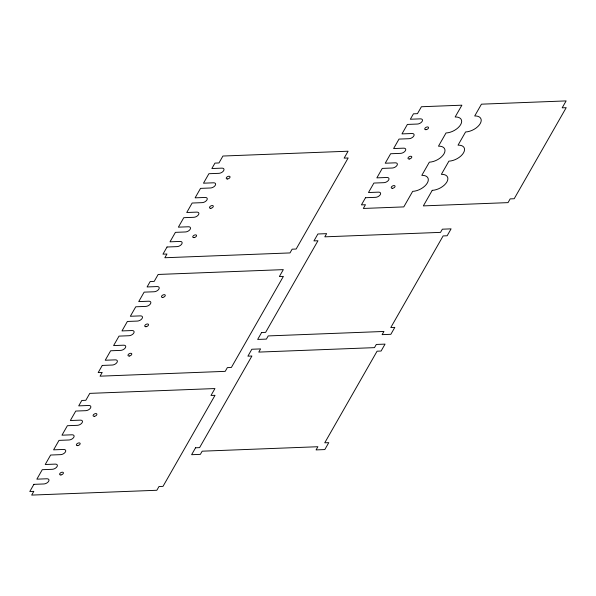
<?xml version="1.0" encoding="UTF-8"?>
<svg xmlns="http://www.w3.org/2000/svg" width="596" height="596" viewBox="0 0 596 596"><rect width="100%" height="100%" fill="white"/><g stroke="black" fill="none" stroke-linecap="round" stroke-linejoin="round"><path stroke-width="0.89" d="M167.036 247.005L162.946 254.172L166.962 254.015L164.831 257.748L289.991 252.928L292.122 249.188L296.145 249.031L348.153 157.977L344.138 158.126L348.086 151.213L222.926 156.033L218.978 162.954L214.955 163.11L211.863 168.526L221.891 168.139A3.889 2.138 -27 0 1 223.686 170.612A3.889 2.138 -27 0 1 218.926 173.332L208.898 173.719L203.489 183.188L213.517 182.801A3.889 2.138 -27 0 1 215.312 185.267A3.889 2.138 -27 0 1 210.552 187.986L200.524 188.373L195.115 197.842L205.143 197.455A3.889 2.138 -27 0 1 206.939 199.928A3.889 2.138 -27 0 1 202.178 202.647L192.15 203.035L186.742 212.504L196.777 212.116A3.889 2.138 -27 0 1 198.572 214.582A3.889 2.138 -27 0 1 193.812 217.302L183.777 217.689L178.375 227.158L188.403 226.771A3.889 2.138 -27 0 1 190.198 229.244A3.889 2.138 -27 0 1 185.438 231.963L175.41 232.351L170.002 241.82L180.029 241.432A3.889 2.138 -27 0 1 181.825 243.898A3.889 2.138 -27 0 1 177.064 246.625L167.036 247.005M33.89 484.347L29.8 491.514L33.823 491.357L31.685 495.09L156.845 490.27L158.983 486.53L162.999 486.373L215.014 395.319L210.991 395.468L214.94 388.555L89.787 393.375L85.831 400.296L81.808 400.452L78.717 405.869L88.744 405.481A3.889 2.138 -27 0 1 90.54 407.955A3.889 2.138 -27 0 1 85.779 410.674L75.752 411.061L70.343 420.523L80.371 420.143A3.889 2.138 -27 0 1 82.166 422.609A3.889 2.138 -27 0 1 77.406 425.328L67.378 425.715L61.969 435.184L72.004 434.797A3.889 2.138 -27 0 1 73.8 437.27A3.889 2.138 -27 0 1 69.039 439.99L59.004 440.377L53.603 449.846L63.63 449.458A3.889 2.138 -27 0 1 65.426 451.924A3.889 2.138 -27 0 1 60.665 454.644L50.638 455.031L45.229 464.5L55.257 464.113A3.889 2.138 -27 0 1 57.052 466.586A3.889 2.138 -27 0 1 52.292 469.305L42.264 469.693L36.855 479.162L46.883 478.774A3.889 2.138 -27 0 1 48.678 481.24A3.889 2.138 -27 0 1 43.918 483.959L33.89 484.347M102.266 365.43L98.176 372.597L102.199 372.44L100.061 376.173L225.221 371.353L227.352 367.613L231.375 367.456L283.383 276.395L279.368 276.551L283.316 269.63L158.156 274.458L154.208 281.379L150.185 281.535L147.093 286.952L157.12 286.564A3.889 2.138 -27 0 1 158.916 289.03A3.889 2.138 -27 0 1 154.155 291.757L144.128 292.144L138.719 301.606L148.747 301.218A3.889 2.138 -27 0 1 150.542 303.692A3.889 2.138 -27 0 1 145.782 306.411L135.754 306.798L130.345 316.267L140.38 315.88A3.889 2.138 -27 0 1 142.176 318.346A3.889 2.138 -27 0 1 137.415 321.073L127.38 321.46L121.979 330.922L132.007 330.542A3.889 2.138 -27 0 1 133.802 333.008A3.889 2.138 -27 0 1 129.041 335.727L119.014 336.114L113.605 345.583L123.633 345.196A3.889 2.138 -27 0 1 125.428 347.662A3.889 2.138 -27 0 1 120.668 350.388L110.64 350.776L105.231 360.237L115.259 359.857A3.889 2.138 -27 0 1 117.054 362.323A3.889 2.138 -27 0 1 112.294 365.043L102.266 365.43M195.57 447.782L191.614 454.703L200.353 454.368L202.178 451.187L317.892 446.724L316.074 449.905L324.813 449.57L328.769 442.649L324.745 442.806L377.074 351.193L381.097 351.037L385.046 344.115L376.307 344.451L374.489 347.639L258.768 352.094L260.586 348.913L251.847 349.249L247.899 356.17L251.914 356.013L199.585 447.633L195.57 447.782M261.614 332.523L257.658 339.444L266.397 339.102L268.215 335.921L383.936 331.458L382.118 334.647L390.857 334.304L394.813 327.39L390.79 327.539L443.119 235.927L447.142 235.77L451.09 228.857L442.351 229.192L440.533 232.373L324.813 236.835L326.63 233.647L317.892 233.99L313.943 240.903L317.959 240.754L265.63 332.367L261.614 332.523M365.519 197.716L361.429 204.882L365.452 204.726L363.314 208.458L403.797 206.901L412.67 191.361A11.98 6.593 -27 0 0 427.339 182.972A11.98 6.593 -27 0 0 421.804 175.366L429.343 162.172A11.98 6.593 -27 0 0 444.013 153.783A11.98 6.593 -27 0 0 438.477 146.176L446.017 132.982A11.98 6.593 -27 0 0 460.686 124.594A11.98 6.593 -27 0 0 455.15 116.987L461.893 105.187L421.417 106.744L417.461 113.665L413.445 113.821L410.346 119.237L420.374 118.85A3.889 2.138 -27 0 1 422.169 121.323A3.889 2.138 -27 0 1 417.409 124.043L407.381 124.43L401.972 133.899L412.007 133.511A3.889 2.138 -27 0 1 413.803 135.977A3.889 2.138 -27 0 1 409.042 138.697L399.007 139.084L393.606 148.553L403.634 148.166A3.889 2.138 -27 0 1 405.429 150.639A3.889 2.138 -27 0 1 400.668 153.358L390.641 153.746L385.232 163.215L395.26 162.827A3.889 2.138 -27 0 1 397.055 165.293A3.889 2.138 -27 0 1 392.295 168.02L382.267 168.4L376.858 177.869L386.886 177.481A3.889 2.138 -27 0 1 388.681 179.955A3.889 2.138 -27 0 1 383.921 182.674L373.893 183.061L368.484 192.53L378.512 192.143A3.889 2.138 -27 0 1 380.315 194.609A3.889 2.138 -27 0 1 375.547 197.336L365.519 197.716M432.234 190.347L423.354 205.888L508.038 202.625L510.169 198.885L514.192 198.736L566.2 107.675L562.177 107.824L566.133 100.91L481.449 104.173L474.707 115.974A11.98 6.593 -27 0 1 480.242 123.581A11.98 6.593 -27 0 1 465.573 131.969L458.033 145.163A11.98 6.593 -27 0 1 463.569 152.77A11.98 6.593 -27 0 1 448.9 161.158L441.368 174.352A11.98 6.593 -27 0 1 446.896 181.959A11.98 6.593 -27 0 1 432.234 190.347M60.934 474.945A2.071 1.14 -27 0 0 63.385 472.695A2.071 1.14 -27 0 0 60.218 473.097A2.071 1.14 -27 0 0 60.934 474.945M77.681 445.629A2.071 1.14 -27 0 0 80.132 443.379A2.071 1.14 -27 0 0 76.966 443.782A2.071 1.14 -27 0 0 77.681 445.629M94.429 416.313A2.071 1.14 -27 0 0 96.872 414.064A2.071 1.14 -27 0 0 93.706 414.466A2.071 1.14 -27 0 0 94.429 416.313M426.058 129.682A2.071 1.14 -27 0 0 428.509 127.432A2.071 1.14 -27 0 0 425.335 127.835A2.071 1.14 -27 0 0 426.058 129.682M409.31 158.998A2.071 1.14 -27 0 0 411.762 156.748A2.071 1.14 -27 0 0 408.595 157.15A2.071 1.14 -27 0 0 409.31 158.998M392.57 188.314A2.071 1.14 -27 0 0 395.021 186.064A2.071 1.14 -27 0 0 391.848 186.466A2.071 1.14 -27 0 0 392.57 188.314M162.805 297.397A2.071 1.14 -27 0 0 165.248 295.147A2.071 1.14 -27 0 0 162.082 295.549A2.071 1.14 -27 0 0 162.805 297.397M146.057 326.712A2.071 1.14 -27 0 0 148.508 324.462A2.071 1.14 -27 0 0 145.342 324.865A2.071 1.14 -27 0 0 146.057 326.712M129.31 356.028A2.071 1.14 -27 0 0 131.761 353.778A2.071 1.14 -27 0 0 128.594 354.18A2.071 1.14 -27 0 0 129.31 356.028M227.568 178.971A2.071 1.14 -27 0 0 230.019 176.721A2.071 1.14 -27 0 0 226.852 177.124A2.071 1.14 -27 0 0 227.568 178.971M210.828 208.287A2.071 1.14 -27 0 0 213.279 206.037A2.071 1.14 -27 0 0 210.105 206.44A2.071 1.14 -27 0 0 210.828 208.287M194.08 237.603A2.071 1.14 -27 0 0 196.531 235.353A2.071 1.14 -27 0 0 193.365 235.755A2.071 1.14 -27 0 0 194.08 237.603"/></g></svg>
